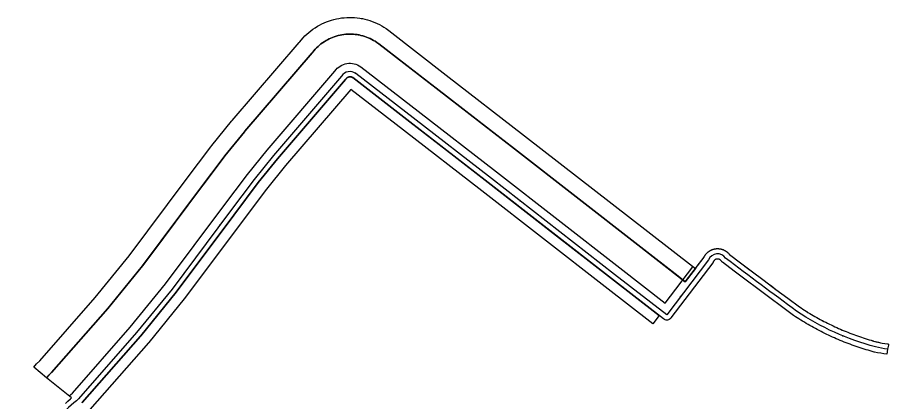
# Model space of a CAD drawing. Header units: inches. Extents: x 87993 to 113012, y 435073 to 454214.
# Drawn here: x 93232.5 to 93650.5, y 441506.5 to 441691.4 of the extents above; entities that cross this region are included whole.
import ezdxf

# ---------------------------------------------------------------- set-up
doc = ezdxf.new("R2010")
doc.units = ezdxf.units.IN
doc.header["$MEASUREMENT"] = 0
for name, color, linetype, true_color in [('As_waterkering_ZES', 7, 'Continuous', 0x00e84b), ('Beschermingszone_ZES', 7, 'Continuous', 0xfbe8ed), ('Grens_bebouwingsvrije_zone_ZES', 7, 'Continuous', 0xa4e805), ('Kernzone_ZES', 7, 'Continuous', 0xf3e833), ('Referentiepunten_ZES', 7, 'Continuous', 0xb0e81c)]:
    doc.layers.add(name, color=color, linetype=linetype, true_color=true_color)

msp = doc.modelspace()

# ---------------------------------------------------------------- linework, layer by layer
at = {"layer": 'As_waterkering_ZES'}
for points in [[(93544.04, 441548.66), (93519.07, 441568.09), (93459.92, 441614.09), (93422.39, 441643.22), (93394.86, 441664.55, 0.429341), (93388.08, 441663.24), (93355.42, 441625.18), (93346.1, 441613.65), (93334.34, 441597.96), (93306.72, 441561.06), (93289.75, 441540.14), (93261.77, 441508.29), (93260.81, 441507.45)], [(93650.06, 441532.18, -0.019168), (93644.26, 441533.22, -0.080941), (93606.33, 441550.4, -0.001512), (93572.32, 441575.9, 0.596083), (93564.12, 441575.07), (93544.04, 441548.66)], [(93260.81, 441507.45, 0.021279), (93241.63, 441488.99, -0.517164), (93228.23, 441487.12), (93223.2, 441490.7), (93143.76, 441557.29, 0.44319), (93128.64, 441556.92, -0.001017), (93087.71, 441507.65, -0.394293), (93077.86, 441506.85), (93068.93, 441510.77, 0.322663), (93058.73, 441509.89, 0.042993), (93045.1, 441496.57), (92981.36, 441419.5), (92960.65, 441393.56), (92955.04, 441386.62)]]:
    msp.add_lwpolyline(points, format="xyb", dxfattribs=at)
at = {"layer": 'Beschermingszone_ZES'}
msp.add_polyline3d([(93410.68, 441685.18, 0), (93438.32, 441663.77, 0), (93475.88, 441634.62, 0), (93535.04, 441588.61, 0), (93557.88, 441570.83, 0), (93552.96, 441564.52, 0), (93549.51, 441567.21, 0), (93530.12, 441582.29, 0), (93470.97, 441628.3, 0), (93459.02, 441637.58, 0), (93433.42, 441657.45, 0), (93429.29, 441660.65, 0), (93405.89, 441678.78, 0), (93404.94, 441679.46, 0), (93404.17, 441679.97, 0), (93403.43, 441680.41, 0), (93402.56, 441680.88, 0), (93401.73, 441681.29, 0), (93400.89, 441681.67, 0), (93399.96, 441682.03, 0), (93399.16, 441682.31, 0), (93398.28, 441682.58, 0), (93397.38, 441682.81, 0), (93396.48, 441683.01, 0), (93396.04, 441683.09, 0), (93395.57, 441683.17, 0), (93394.66, 441683.29, 0), (93393.74, 441683.37, 0), (93392.82, 441683.42, 0), (93391.98, 441683.43, 0), (93390.97, 441683.41, 0), (93390.05, 441683.34, 0), (93389.13, 441683.24, 0), (93388.17, 441683.09, 0), (93387.32, 441682.93, 0), (93386.42, 441682.71, 0), (93385.53, 441682.46, 0), (93384.47, 441682.12, 0), (93383.78, 441681.86, 0), (93382.93, 441681.51, 0), (93382.1, 441681.12, 0), (93381.27, 441680.7, 0), (93380.61, 441680.32, 0), (93379.69, 441679.75, 0), (93378.92, 441679.23, 0), (93378.18, 441678.68, 0), (93377.49, 441678.13, 0), (93376.77, 441677.5, 0), (93376.1, 441676.86, 0), (93375.46, 441676.2, 0), (93374.74, 441675.39, 0), (93374.25, 441674.8, 0), (93373.94, 441674.4, 0), (93341.7, 441636.82, 0), (93341.43, 441636.5, 0), (93332.1, 441624.97, 0), (93331.7, 441624.44, 0), (93322.67, 441612.4, 0), (93319.93, 441608.76, 0), (93296.99, 441578.1, 0), (93292.52, 441572.13, 0), (93275.99, 441551.75, 0), (93248.97, 441521, 0), (93247.67, 441519.75, 0), (93246.51, 441518.38, 0), (93240.36, 441523.5, 0), (93241.75, 441525.13, 0), (93243.27, 441526.64, 0), (93269.88, 441556.91, 0), (93286.21, 441577.05, 0), (93313.53, 441613.55, 0), (93325.34, 441629.3, 0), (93325.84, 441629.94, 0), (93335.24, 441641.57, 0), (93335.59, 441641.98, 0), (93367.73, 441679.44, 0), (93367.98, 441679.77, 0), (93368.65, 441680.59, 0), (93369.6, 441681.65, 0), (93370.48, 441682.56, 0), (93371.38, 441683.42, 0), (93372.35, 441684.26, 0), (93373.29, 441685.02, 0), (93374.29, 441685.76, 0), (93375.34, 441686.47, 0), (93376.55, 441687.22, 0), (93377.48, 441687.74, 0), (93378.58, 441688.31, 0), (93379.71, 441688.83, 0), (93380.85, 441689.3, 0), (93381.82, 441689.67, 0), (93383.2, 441690.12, 0), (93384.42, 441690.46, 0), (93385.63, 441690.75, 0), (93386.8, 441690.98, 0), (93388.09, 441691.17, 0), (93389.33, 441691.31, 0), (93390.58, 441691.4, 0), (93391.92, 441691.43, 0), (93393.08, 441691.42, 0), (93394.32, 441691.35, 0), (93395.56, 441691.24, 0), (93396.75, 441691.08, 0), (93397.43, 441690.97, 0), (93398.07, 441690.85, 0), (93399.24, 441690.59, 0), (93400.45, 441690.28, 0), (93401.64, 441689.92, 0), (93402.74, 441689.54, 0), (93403.98, 441689.05, 0), (93405.12, 441688.54, 0), (93406.25, 441687.99, 0), (93407.4, 441687.36, 0), (93408.41, 441686.75, 0), (93409.48, 441686.06, 0)], close=True, dxfattribs=at)
msp.add_polyline3d([(93263.42, 441506.42, 0), (93263.65, 441506.64, 0), (93291.63, 441538.49, 0), (93291.68, 441538.55, 0), (93308.66, 441559.49, 0), (93308.72, 441559.57, 0), (93326.84, 441583.77, 0), (93336.34, 441596.46, 0), (93348.07, 441612.11, 0), (93357.35, 441623.58, 0), (93389.99, 441661.62, 0), (93390.16, 441661.85, 0), (93390.24, 441661.97, 0), (93390.3, 441662.04, 0), (93390.35, 441662.11, 0), (93390.41, 441662.18, 0), (93390.48, 441662.25, 0), (93390.54, 441662.31, 0), (93390.61, 441662.38, 0), (93390.68, 441662.43, 0), (93390.75, 441662.49, 0), (93390.83, 441662.54, 0), (93390.9, 441662.59, 0), (93390.98, 441662.64, 0), (93391.06, 441662.68, 0), (93391.14, 441662.72, 0), (93391.23, 441662.76, 0), (93391.31, 441662.79, 0), (93391.4, 441662.82, 0), (93391.49, 441662.85, 0), (93391.58, 441662.87, 0), (93391.67, 441662.89, 0), (93391.76, 441662.91, 0), (93391.85, 441662.92, 0), (93391.94, 441662.93, 0), (93392.03, 441662.93, 0), (93392.12, 441662.93, 0), (93392.21, 441662.93, 0), (93392.31, 441662.92, 0), (93392.4, 441662.91, 0), (93392.49, 441662.9, 0), (93392.58, 441662.88, 0), (93392.67, 441662.86, 0), (93392.76, 441662.84, 0), (93392.84, 441662.81, 0), (93392.93, 441662.78, 0), (93393.01, 441662.74, 0), (93393.1, 441662.7, 0), (93393.18, 441662.66, 0), (93393.26, 441662.61, 0), (93393.33, 441662.57, 0), (93393.39, 441662.53, 0), (93420.86, 441641.25, 0), (93441.85, 441624.95, 0), (93458.39, 441612.12, 0), (93489.69, 441587.77, 0), (93517.54, 441566.11, 0), (93540.47, 441548.27, 0), (93537.41, 441544.31, 0), (93514.46, 441562.17, 0), (93455.32, 441608.17, 0), (93417.79, 441637.3, 0), (93392.51, 441656.88, 0), (93361.19, 441620.38, 0), (93352.01, 441609.04, 0), (93340.34, 441593.47, 0), (93312.7, 441556.53, 0), (93312.58, 441556.38, 0), (93295.53, 441535.35, 0), (93295.41, 441535.22, 0), (93267.3, 441503.22, 0)], dxfattribs=at)
at = {"layer": 'Grens_bebouwingsvrije_zone_ZES'}
msp.add_lwpolyline([(93255.63, 441506.16), (93256.8, 441507.22), (93257.98, 441508.28), (93258.51, 441508.75), (93257.35, 441509.73), (93258.19, 441510.47), (93258.94, 441511.13), (93286.69, 441542.72), (93303.57, 441563.52), (93331.14, 441600.36), (93342.94, 441616.1), (93352.35, 441627.74), (93384.89, 441665.66, -0.421459), (93397.26, 441667.75), (93424.84, 441646.38), (93462.38, 441617.25), (93521.53, 441571.25), (93543.3, 441554.3), (93556.56, 441571.73), (93556.62, 441571.81), (93557.81, 441570.89), (93558.48, 441571.78), (93558.69, 441572.06), (93561.96, 441576.36), (93562.04, 441576.51), (93562.09, 441576.6), (93562.18, 441576.77), (93562.22, 441576.84), (93562.32, 441577.02), (93562.38, 441577.11), (93562.48, 441577.27), (93562.54, 441577.35), (93562.65, 441577.51), (93562.71, 441577.59), (93562.82, 441577.74), (93562.89, 441577.82), (93563.01, 441577.96), (93563.08, 441578.04), (93563.2, 441578.18), (93563.27, 441578.25), (93563.41, 441578.39), (93563.48, 441578.46), (93563.62, 441578.59), (93563.7, 441578.65), (93563.85, 441578.79), (93563.92, 441578.84), (93564.07, 441578.96), (93564.15, 441579.02), (93564.3, 441579.13), (93564.38, 441579.19), (93564.54, 441579.3), (93564.63, 441579.35), (93564.79, 441579.45), (93564.86, 441579.49), (93565.04, 441579.59), (93565.13, 441579.64), (93565.3, 441579.73), (93565.39, 441579.77), (93565.57, 441579.85), (93565.66, 441579.89), (93565.84, 441579.96), (93565.93, 441579.99), (93566.11, 441580.06), (93566.21, 441580.09), (93566.39, 441580.15), (93566.48, 441580.18), (93566.67, 441580.23), (93566.77, 441580.25), (93566.95, 441580.29), (93567.05, 441580.31), (93567.25, 441580.35), (93567.34, 441580.36), (93567.53, 441580.39), (93567.63, 441580.4), (93567.82, 441580.42), (93567.92, 441580.43), (93568.11, 441580.44), (93568.21, 441580.45), (93568.42, 441580.45), (93568.5, 441580.45), (93568.69, 441580.45), (93568.79, 441580.44), (93568.98, 441580.43), (93569.08, 441580.42), (93569.27, 441580.4), (93569.37, 441580.39), (93569.56, 441580.36), (93569.65, 441580.35), (93569.84, 441580.31), (93569.94, 441580.29), (93570.13, 441580.25), (93570.23, 441580.22), (93570.41, 441580.18), (93570.51, 441580.15), (93570.69, 441580.09), (93570.79, 441580.06), (93570.97, 441579.99), (93571.06, 441579.96), (93571.23, 441579.89), (93571.33, 441579.85), (93571.5, 441579.77), (93571.59, 441579.72), (93571.76, 441579.64), (93571.85, 441579.59), (93572.04, 441579.49), (93572.11, 441579.45), (93572.27, 441579.35), (93572.35, 441579.29), (93572.51, 441579.19), (93572.59, 441579.13), (93572.75, 441579.02), (93572.83, 441578.96), (93572.98, 441578.84), (93573.04, 441578.78), (93573.2, 441578.65), (93573.27, 441578.58), (93573.41, 441578.45), (93573.49, 441578.38), (93573.62, 441578.25), (93573.69, 441578.17), (93573.82, 441578.03), (93573.88, 441577.96), (93574.01, 441577.81), (93574.07, 441577.73), (93574.11, 441577.68), (93579.48, 441573.63), (93582.84, 441571.11), (93585.14, 441569.38), (93589.51, 441566.1), (93590.8, 441565.13), (93592.84, 441563.6), (93594.44, 441562.4), (93596.47, 441560.88), (93602.15, 441556.64), (93607.77, 441552.45), (93608.53, 441551.95), (93609.35, 441551.42), (93610.17, 441550.89), (93610.99, 441550.38), (93611.2, 441550.25), (93611.83, 441549.86), (93612.67, 441549.36), (93613.5, 441548.86), (93614.35, 441548.36), (93615.19, 441547.88), (93616.04, 441547.4), (93616.9, 441546.92), (93617.75, 441546.46), (93618.62, 441546), (93618.73, 441545.94), (93619.48, 441545.54), (93620.35, 441545.1), (93621.22, 441544.66), (93622.09, 441544.23), (93622.98, 441543.79), (93623.86, 441543.38), (93624.74, 441542.96), (93625.62, 441542.56), (93625.63, 441542.56), (93626.52, 441542.16), (93627.42, 441541.76), (93628.15, 441541.45), (93628.3, 441541.38), (93629.21, 441541), (93630.12, 441540.63), (93631.01, 441540.27), (93631.94, 441539.9), (93632.85, 441539.55), (93633.75, 441539.21), (93634.66, 441538.88), (93635.59, 441538.54), (93636.51, 441538.22), (93637.43, 441537.91), (93638.36, 441537.6), (93639.28, 441537.3), (93640.22, 441537), (93641.15, 441536.71), (93642.08, 441536.44), (93643.03, 441536.16), (93643.3, 441536.08, 0.002972), (93644.62, 441535.72), (93644.85, 441535.65, 0.005832), (93646.55, 441535.3)], format="xyb", dxfattribs=at)
at = {"layer": 'Kernzone_ZES'}
msp.add_lwpolyline([(93255.63, 441506.16), (93256.8, 441507.22), (93257.98, 441508.28), (93258.51, 441508.75), (93246.51, 441518.38, -0.050022), (93248.97, 441521), (93275.99, 441551.75), (93292.52, 441572.13), (93319.93, 441608.76), (93331.7, 441624.44), (93332.1, 441624.97), (93341.43, 441636.5), (93341.7, 441636.82), (93373.94, 441674.4), (93374.25, 441674.8), (93374.74, 441675.39), (93375.46, 441676.2), (93376.1, 441676.86), (93376.77, 441677.5), (93377.49, 441678.13), (93378.18, 441678.68), (93378.92, 441679.23), (93379.69, 441679.75), (93380.61, 441680.32), (93381.27, 441680.7), (93382.1, 441681.12), (93382.93, 441681.51), (93383.78, 441681.86), (93384.47, 441682.12), (93385.53, 441682.46), (93386.42, 441682.71), (93387.32, 441682.93), (93388.17, 441683.09), (93389.13, 441683.24), (93390.05, 441683.34), (93390.97, 441683.41), (93391.98, 441683.43), (93392.82, 441683.42), (93393.74, 441683.37), (93394.66, 441683.29), (93395.57, 441683.17), (93396.04, 441683.09), (93396.48, 441683.01), (93397.38, 441682.81), (93398.28, 441682.58), (93399.16, 441682.31), (93399.96, 441682.03), (93400.89, 441681.67), (93401.73, 441681.29), (93402.56, 441680.88), (93403.43, 441680.41), (93404.17, 441679.97), (93404.94, 441679.46), (93405.89, 441678.78), (93433.42, 441657.45), (93470.97, 441628.3), (93530.12, 441582.29), (93552.96, 441564.52), (93561.96, 441576.36), (93562.04, 441576.51), (93562.09, 441576.6), (93562.18, 441576.77), (93562.22, 441576.84), (93562.32, 441577.02), (93562.38, 441577.11), (93562.48, 441577.27), (93562.54, 441577.35), (93562.65, 441577.51), (93562.71, 441577.59), (93562.82, 441577.74), (93562.89, 441577.82), (93563.01, 441577.96), (93563.08, 441578.04), (93563.2, 441578.18), (93563.27, 441578.25), (93563.41, 441578.39), (93563.48, 441578.46), (93563.62, 441578.59), (93563.7, 441578.65), (93563.85, 441578.79), (93563.92, 441578.84), (93564.07, 441578.96), (93564.15, 441579.02), (93564.3, 441579.13), (93564.38, 441579.19), (93564.54, 441579.3), (93564.63, 441579.35), (93564.79, 441579.45), (93564.86, 441579.49), (93565.04, 441579.59), (93565.13, 441579.64), (93565.3, 441579.73), (93565.39, 441579.77), (93565.57, 441579.85), (93565.66, 441579.89), (93565.84, 441579.96), (93565.93, 441579.99), (93566.11, 441580.06), (93566.21, 441580.09), (93566.39, 441580.15), (93566.48, 441580.18), (93566.67, 441580.23), (93566.77, 441580.25), (93566.95, 441580.29), (93567.05, 441580.31), (93567.25, 441580.35), (93567.34, 441580.36), (93567.53, 441580.39), (93567.63, 441580.4), (93567.82, 441580.42), (93567.92, 441580.43), (93568.11, 441580.44), (93568.21, 441580.45), (93568.42, 441580.45), (93568.5, 441580.45), (93568.69, 441580.45), (93568.79, 441580.44), (93568.98, 441580.43), (93569.08, 441580.42), (93569.27, 441580.4), (93569.37, 441580.39), (93569.56, 441580.36), (93569.65, 441580.35), (93569.84, 441580.31), (93569.94, 441580.29), (93570.13, 441580.25), (93570.23, 441580.22), (93570.41, 441580.18), (93570.51, 441580.15), (93570.69, 441580.09), (93570.79, 441580.06), (93570.97, 441579.99), (93571.06, 441579.96), (93571.23, 441579.89), (93571.33, 441579.85), (93571.5, 441579.77), (93571.59, 441579.72), (93571.76, 441579.64), (93571.85, 441579.59), (93572.04, 441579.49), (93572.11, 441579.45), (93572.27, 441579.35), (93572.35, 441579.29), (93572.51, 441579.19), (93572.59, 441579.13), (93572.75, 441579.02), (93572.83, 441578.96), (93572.98, 441578.84), (93573.04, 441578.78), (93573.2, 441578.65), (93573.27, 441578.58), (93573.41, 441578.45), (93573.49, 441578.38), (93573.62, 441578.25), (93573.69, 441578.17), (93573.82, 441578.03), (93573.88, 441577.96), (93574.01, 441577.81), (93574.07, 441577.73), (93574.11, 441577.68), (93579.48, 441573.63), (93585.14, 441569.38), (93590.8, 441565.13), (93596.47, 441560.88), (93602.15, 441556.64), (93607.77, 441552.45), (93608.53, 441551.95), (93609.35, 441551.42), (93610.17, 441550.89), (93610.99, 441550.38), (93611.83, 441549.86), (93612.67, 441549.36), (93613.5, 441548.86), (93614.35, 441548.36), (93615.19, 441547.88), (93616.04, 441547.4), (93616.9, 441546.92), (93617.75, 441546.46), (93618.62, 441546), (93619.48, 441545.54), (93620.35, 441545.1), (93621.22, 441544.66), (93622.09, 441544.23), (93622.98, 441543.79), (93623.86, 441543.38), (93624.74, 441542.96), (93625.63, 441542.56), (93626.52, 441542.16), (93627.42, 441541.76), (93628.3, 441541.38), (93629.21, 441541), (93630.12, 441540.63), (93631.01, 441540.27), (93631.94, 441539.9), (93632.85, 441539.55), (93633.75, 441539.21), (93634.66, 441538.88), (93635.59, 441538.54), (93636.51, 441538.22), (93637.43, 441537.91), (93638.36, 441537.6), (93639.28, 441537.3), (93640.22, 441537), (93641.15, 441536.71), (93642.07, 441536.44, 0.005742), (93644.85, 441535.65), (93644.86, 441535.65, 0.017668), (93650.03, 441534.71), (93650.03, 441534.71), (93650.1, 441534.7), (93650.42, 441534.65), (93650.5, 441534.64), (93650.49, 441534.62), (93650.4, 441534.06), (93650.39, 441534.04), (93650.06, 441532.18), (93649.63, 441529.71, -0.018685), (93643.81, 441530.76), (93643.72, 441530.78), (93643.66, 441530.8), (93643.6, 441530.81), (93643.59, 441530.81, -0.003703), (93641.74, 441531.33), (93641.65, 441531.36), (93640.67, 441531.64), (93639.7, 441531.93), (93638.73, 441532.23), (93637.76, 441532.53), (93636.8, 441532.85), (93635.84, 441533.17), (93634.88, 441533.5), (93633.92, 441533.83), (93632.96, 441534.17), (93632.01, 441534.52), (93631.06, 441534.88), (93630.11, 441535.25), (93629.17, 441535.62), (93628.23, 441536), (93627.29, 441536.38), (93626.35, 441536.78), (93625.42, 441537.18), (93624.49, 441537.59), (93623.57, 441538), (93622.64, 441538.42), (93621.72, 441538.85), (93620.81, 441539.29), (93619.89, 441539.73), (93618.98, 441540.18), (93618.08, 441540.64), (93617.18, 441541.11), (93616.28, 441541.58), (93615.38, 441542.06), (93614.49, 441542.54), (93613.6, 441543.03), (93612.72, 441543.53), (93611.84, 441544.04), (93610.96, 441544.55), (93610.09, 441545.07), (93609.22, 441545.59), (93608.36, 441546.13), (93607.5, 441546.67), (93606.64, 441547.21), (93605.79, 441547.76), (93604.95, 441548.32), (93604.84, 441548.4), (93599.15, 441552.64), (93593.48, 441556.88), (93587.8, 441561.13), (93582.14, 441565.38), (93576.47, 441569.64), (93570.81, 441573.9, -0.077281), (93570.28, 441574.45), (93570.2, 441574.57), (93570.14, 441574.64), (93570.09, 441574.7), (93570.03, 441574.77), (93569.96, 441574.83), (93569.9, 441574.89), (93569.83, 441574.95), (93569.76, 441575), (93569.69, 441575.06), (93569.62, 441575.11), (93569.54, 441575.15), (93569.47, 441575.2), (93569.39, 441575.24), (93569.31, 441575.27), (93569.23, 441575.3), (93569.14, 441575.34), (93569.06, 441575.36), (93568.97, 441575.38), (93568.89, 441575.4), (93568.8, 441575.42), (93568.71, 441575.43), (93568.62, 441575.44), (93568.53, 441575.45), (93568.45, 441575.45), (93568.36, 441575.45), (93568.27, 441575.44), (93568.18, 441575.43), (93568.1, 441575.42), (93568.01, 441575.4), (93567.92, 441575.39), (93567.84, 441575.36), (93567.75, 441575.34), (93567.67, 441575.31), (93567.59, 441575.27), (93567.51, 441575.24), (93567.43, 441575.2), (93567.35, 441575.15), (93567.27, 441575.11), (93567.2, 441575.06), (93567.13, 441575.01), (93567.06, 441574.95), (93566.99, 441574.89), (93566.93, 441574.83), (93566.86, 441574.77), (93566.8, 441574.71), (93566.75, 441574.64), (93566.69, 441574.57), (93566.64, 441574.49), (93566.59, 441574.42), (93566.55, 441574.35), (93566.51, 441574.27), (93566.47, 441574.19), (93566.41, 441574.06), (93566.29, 441573.82), (93566.11, 441573.56), (93546.04, 441547.16), (93546.04, 441547.16), (93546.03, 441547.14, -0.417496), (93542.5, 441546.68), (93517.54, 441566.11), (93458.39, 441612.12), (93420.86, 441641.25), (93393.39, 441662.53), (93393.33, 441662.57), (93393.26, 441662.61), (93393.18, 441662.66), (93393.1, 441662.7), (93393.01, 441662.74), (93392.93, 441662.78), (93392.84, 441662.81), (93392.76, 441662.84), (93392.67, 441662.86), (93392.58, 441662.88), (93392.49, 441662.9), (93392.4, 441662.91), (93392.31, 441662.92), (93392.21, 441662.93), (93392.12, 441662.93), (93392.03, 441662.93), (93391.94, 441662.93), (93391.85, 441662.92), (93391.76, 441662.91), (93391.67, 441662.89), (93391.58, 441662.87), (93391.49, 441662.85), (93391.4, 441662.82), (93391.31, 441662.79), (93391.23, 441662.76), (93391.14, 441662.72), (93391.06, 441662.68), (93390.98, 441662.64), (93390.9, 441662.59), (93390.83, 441662.54), (93390.75, 441662.49), (93390.68, 441662.43), (93390.61, 441662.38), (93390.54, 441662.31), (93390.48, 441662.25), (93390.41, 441662.18), (93390.35, 441662.11), (93390.3, 441662.04), (93390.24, 441661.97), (93390.16, 441661.85), (93389.99, 441661.62), (93357.35, 441623.58), (93348.07, 441612.11), (93336.34, 441596.46), (93308.72, 441559.57), (93308.66, 441559.49), (93291.68, 441538.55), (93291.63, 441538.49), (93263.65, 441506.64), (93263.42, 441506.42)], format="xyb", dxfattribs=at)
at = {"layer": 'Referentiepunten_ZES'}
for p in [(93394.76, 441664.62), (93473.77, 441603.32), (93329.65, 441591.7), (93550.68, 441557.39), (93628.55, 441538.57), (93266.79, 441514.01)]:
    msp.add_point(p, dxfattribs=at)

doc.saveas('drawing.dxf')
